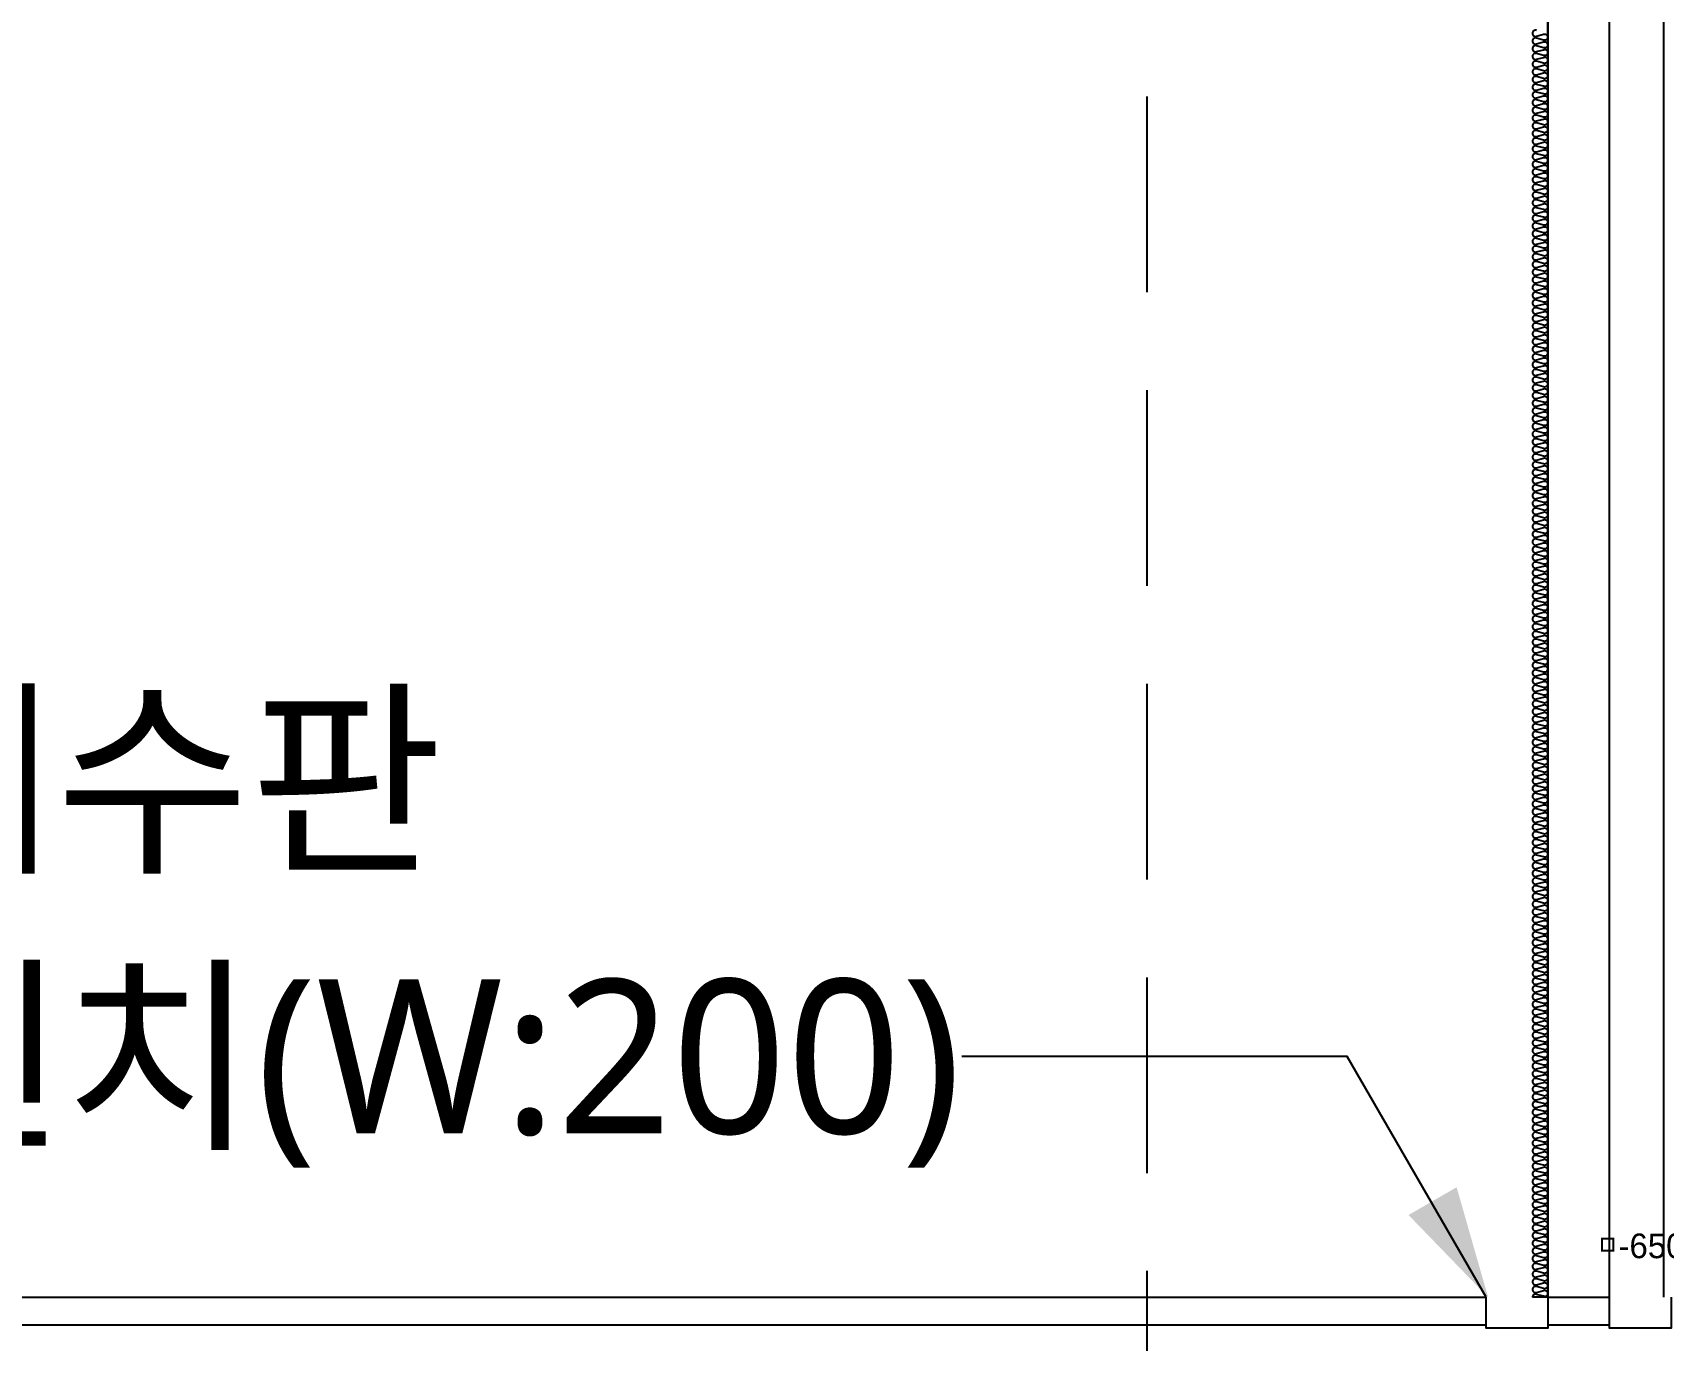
# Model space of a CAD drawing. Header units: millimetres. Extents: x 367092 to 767578, y 396038 to 811791.
# Drawn here: x 504600 to 509889, y 433011 to 437253 of the extents above; entities that cross this region are included whole.
import ezdxf
from ezdxf.enums import TextEntityAlignment as Align

# ---------------------------------------------------------------- set-up
doc = ezdxf.new("R2010")
doc.units = ezdxf.units.MM
doc.header["$LTSCALE"] = 100
doc.header["$MEASUREMENT"] = 0
doc.linetypes.add('HIDDEN', pattern=[9.525, 6.35, -3.175])
doc.layers.get('Defpoints').update_dxf_attribs({"color": 171, "linetype": 'CONTINUOUS'})
for name, color, linetype in [('ELE-6', 8, 'CONTINUOUS'), ('FIN', 8, 'CONTINUOUS'), ('FIN(패널-125글라스울)', 4, 'CONTINUOUS'), ('INSUL', 8, 'CONTINUOUS'), ('LED', 7, 'CONTINUOUS'), ('SYM', 7, 'CONTINUOUS'), ('TEXT(MIN)', 7, 'CONTINUOUS'), ('wire-meshes', 1, 'CONTINUOUS')]:
    doc.layers.add(name, color=color, linetype=linetype)
doc.styles.add('CGS', font='cgse', dxfattribs={"bigfont": 'cgs'})
doc.styles.add('나눔바른고딕', font='NanumBarunGothic.ttf')
doc.linetypes.add('X_LINE-ORI', pattern='A,3.5,-0.5,["X",Standard,S=0.5,R=0,X=-0.175,Y=-0.25],-0.5', length=4.5)

msp = doc.modelspace()

# ---------------------------------------------------------------- linework, layer by layer
at = {"layer": 'ELE-6', "ltscale": 10000}
msp.add_line((509888.8, 441251), (509888.8, 433151), dxfattribs=at)
msp.add_lwpolyline([(509513.8, 441251), (509513.8, 433151)], dxfattribs=at)
at = {"layer": 'FIN'}
for points in [[(492008.8, 433151), (509313.8, 433151)], [(509513.8, 433151), (509513.8, 433051), (509313.8, 433051), (509313.8, 433151)], [(509513.8, 433151), (509713.8, 433151)], [(509913.8, 433151), (509913.8, 433051), (509713.8, 433051), (509713.8, 433151)]]:
    msp.add_lwpolyline(points, dxfattribs=at)
at = {"layer": 'FIN(패널-125글라스울)', "ltscale": 0.1}
for points in [[(509513.8, 433151), (509513.8, 441251)], [(509713.8, 433151), (509713.8, 441251)]]:
    msp.add_lwpolyline(points, dxfattribs=at)
at = {"layer": 'INSUL', "ltscale": 10000}
msp.add_line((509513.8, 433151), (509463.8, 433151), dxfattribs=at)
msp.add_lwpolyline([(509477.4, 437260.3, 0.524856), (509463.8, 437251, 0.524856), (509477.4, 437241.6), (509500.3, 437247.8, -1.449198), (509500.3, 437229.1), (509477.4, 437235.3, 0.524856), (509463.8, 437226, 0.524856), (509477.4, 437216.6), (509500.3, 437222.8, -1.449198), (509500.3, 437204.1), (509477.4, 437210.3, 0.524856), (509463.8, 437201, 0.524856), (509477.4, 437191.6), (509500.3, 437197.8, -1.449198), (509500.3, 437179.1), (509477.4, 437185.3, 0.524856), (509463.8, 437176, 0.524856), (509477.4, 437166.6), (509500.3, 437172.8, -1.449198), (509500.3, 437154.1), (509477.4, 437160.3, 0.524856), (509463.8, 437151, 0.524856), (509477.4, 437141.6), (509500.3, 437147.8, -1.449198), (509500.3, 437129.1), (509477.4, 437135.3, 0.524856), (509463.8, 437126, 0.524856), (509477.4, 437116.6), (509500.3, 437122.8, -1.449198), (509500.3, 437104.1), (509477.4, 437110.3, 0.524856), (509463.8, 437101, 0.524856), (509477.4, 437091.6), (509500.3, 437097.8, -1.449198), (509500.3, 437079.1), (509477.4, 437085.3, 0.524856), (509463.8, 437076, 0.524856), (509477.4, 437066.6), (509500.3, 437072.8, -1.449198), (509500.3, 437054.1), (509477.4, 437060.3, 0.524856), (509463.8, 437051, 0.524856), (509477.4, 437041.6), (509500.3, 437047.8, -1.449198), (509500.3, 437029.1), (509477.4, 437035.3, 0.524856), (509463.8, 437026, 0.524856), (509477.4, 437016.6), (509500.3, 437022.8, -1.449198), (509500.3, 437004.1), (509477.4, 437010.3, 0.524856), (509463.8, 437001, 0.524856), (509477.4, 436991.6), (509500.3, 436997.8, -1.449198), (509500.3, 436979.1), (509477.4, 436985.3, 0.524856), (509463.8, 436976, 0.524856), (509477.4, 436966.6), (509500.3, 436972.8, -1.449198), (509500.3, 436954.1), (509477.4, 436960.3, 0.524856), (509463.8, 436951, 0.524856), (509477.4, 436941.6), (509500.3, 436947.8, -1.449198), (509500.3, 436929.1), (509477.4, 436935.3, 0.524856), (509463.8, 436926, 0.524856), (509477.4, 436916.6), (509500.3, 436922.8, -1.449198), (509500.3, 436904.1), (509477.4, 436910.3, 0.524856), (509463.8, 436901, 0.524856), (509477.4, 436891.6), (509500.3, 436897.8, -1.449198), (509500.3, 436879.1), (509477.4, 436885.3, 0.524856), (509463.8, 436876, 0.524856), (509477.4, 436866.6), (509500.3, 436872.8, -1.449198), (509500.3, 436854.1), (509477.4, 436860.3, 0.524856), (509463.8, 436851, 0.524856), (509477.4, 436841.6), (509500.3, 436847.8, -1.449198), (509500.3, 436829.1), (509477.4, 436835.3, 0.524856), (509463.8, 436826, 0.524856), (509477.4, 436816.6), (509500.3, 436822.8, -1.449198), (509500.3, 436804.1), (509477.4, 436810.3, 0.524856), (509463.8, 436801, 0.524856), (509477.4, 436791.6), (509500.3, 436797.8, -1.449198), (509500.3, 436779.1), (509477.4, 436785.3, 0.524856), (509463.8, 436776, 0.524856), (509477.4, 436766.6), (509500.3, 436772.8, -1.449198), (509500.3, 436754.1), (509477.4, 436760.3, 0.524856), (509463.8, 436751, 0.524856), (509477.4, 436741.6), (509500.3, 436747.8, -1.449198), (509500.3, 436729.1), (509477.4, 436735.3, 0.524856), (509463.8, 436726, 0.524856), (509477.4, 436716.6), (509500.3, 436722.8, -1.449198), (509500.3, 436704.1), (509477.4, 436710.3, 0.524856), (509463.8, 436701, 0.524856), (509477.4, 436691.6), (509500.3, 436697.8, -1.449198), (509500.3, 436679.1), (509477.4, 436685.3, 0.524856), (509463.8, 436676, 0.524856), (509477.4, 436666.6), (509500.3, 436672.8, -1.449198), (509500.3, 436654.1), (509477.4, 436660.3, 0.524856), (509463.8, 436651, 0.524856), (509477.4, 436641.6), (509500.3, 436647.8, -1.449198), (509500.3, 436629.1), (509477.4, 436635.3, 0.524856), (509463.8, 436626, 0.524856), (509477.4, 436616.6), (509500.3, 436622.8, -1.449198), (509500.3, 436604.1), (509477.4, 436610.3, 0.524856), (509463.8, 436601, 0.524856), (509477.4, 436591.6), (509500.3, 436597.8, -1.449198), (509500.3, 436579.1), (509477.4, 436585.3, 0.524856), (509463.8, 436576, 0.524856), (509477.4, 436566.6), (509500.3, 436572.8, -1.449198), (509500.3, 436554.1), (509477.4, 436560.3, 0.524856), (509463.8, 436551, 0.524856), (509477.4, 436541.6), (509500.3, 436547.8, -1.449198), (509500.3, 436529.1), (509477.4, 436535.3, 0.524856), (509463.8, 436526, 0.524856), (509477.4, 436516.6), (509500.3, 436522.8, -1.449198), (509500.3, 436504.1), (509477.4, 436510.3, 0.524856), (509463.8, 436501, 0.524856), (509477.4, 436491.6), (509500.3, 436497.8, -1.449198), (509500.3, 436479.1), (509477.4, 436485.3, 0.524856), (509463.8, 436476, 0.524856), (509477.4, 436466.6), (509500.3, 436472.8, -1.449198), (509500.3, 436454.1), (509477.4, 436460.3, 0.524856), (509463.8, 436451, 0.524856), (509477.4, 436441.6), (509500.3, 436447.8, -1.449198), (509500.3, 436429.1), (509477.4, 436435.3, 0.524856), (509463.8, 436426, 0.524856), (509477.4, 436416.6), (509500.3, 436422.8, -1.449198), (509500.3, 436404.1), (509477.4, 436410.3, 0.524856), (509463.8, 436401, 0.524856), (509477.4, 436391.6), (509500.3, 436397.8, -1.449198), (509500.3, 436379.1), (509477.4, 436385.3, 0.524856), (509463.8, 436376, 0.524856), (509477.4, 436366.6), (509500.3, 436372.8, -1.449198), (509500.3, 436354.1), (509477.4, 436360.3, 0.524856), (509463.8, 436351, 0.524856), (509477.4, 436341.6), (509500.3, 436347.8, -1.449198), (509500.3, 436329.1), (509477.4, 436335.3, 0.524856), (509463.8, 436326, 0.524856), (509477.4, 436316.6), (509500.3, 436322.8, -1.449198), (509500.3, 436304.1), (509477.4, 436310.3, 0.524856), (509463.8, 436301, 0.524856), (509477.4, 436291.6), (509500.3, 436297.8, -1.449198), (509500.3, 436279.1), (509477.4, 436285.3, 0.524856), (509463.8, 436276, 0.524856), (509477.4, 436266.6), (509500.3, 436272.8, -1.449198), (509500.3, 436254.1), (509477.4, 436260.3, 0.524856), (509463.8, 436251, 0.524856), (509477.4, 436241.6), (509500.3, 436247.8, -1.449198), (509500.3, 436229.1), (509477.4, 436235.3, 0.524856), (509463.8, 436226, 0.524856), (509477.4, 436216.6), (509500.3, 436222.8, -1.449198), (509500.3, 436204.1), (509477.4, 436210.3, 0.524856), (509463.8, 436201, 0.524856), (509477.4, 436191.6), (509500.3, 436197.8, -1.449198), (509500.3, 436179.1), (509477.4, 436185.3, 0.524856), (509463.8, 436176, 0.524856), (509477.4, 436166.6), (509500.3, 436172.8, -1.449198), (509500.3, 436154.1), (509477.4, 436160.3, 0.524856), (509463.8, 436151, 0.524856), (509477.4, 436141.6), (509500.3, 436147.8, -1.449198), (509500.3, 436129.1), (509477.4, 436135.3, 0.524856), (509463.8, 436126, 0.524856), (509477.4, 436116.6), (509500.3, 436122.8, -1.449198), (509500.3, 436104.1), (509477.4, 436110.3, 0.524856), (509463.8, 436101, 0.524856), (509477.4, 436091.6), (509500.3, 436097.8, -1.449198), (509500.3, 436079.1), (509477.4, 436085.3, 0.524856), (509463.8, 436076, 0.524856), (509477.4, 436066.6), (509500.3, 436072.8, -1.449198), (509500.3, 436054.1), (509477.4, 436060.3, 0.524856), (509463.8, 436051, 0.524856), (509477.4, 436041.6), (509500.3, 436047.8, -1.449198), (509500.3, 436029.1), (509477.4, 436035.3, 0.524856), (509463.8, 436026, 0.524856), (509477.4, 436016.6), (509500.3, 436022.8, -1.449198), (509500.3, 436004.1), (509477.4, 436010.3, 0.524856), (509463.8, 436001, 0.524856), (509477.4, 435991.6), (509500.3, 435997.8, -1.449198), (509500.3, 435979.1), (509477.4, 435985.3, 0.524856), (509463.8, 435976, 0.524856), (509477.4, 435966.6), (509500.3, 435972.8, -1.449198), (509500.3, 435954.1), (509477.4, 435960.3, 0.524856), (509463.8, 435951, 0.524856), (509477.4, 435941.6), (509500.3, 435947.8, -1.449198), (509500.3, 435929.1), (509477.4, 435935.3, 0.524856), (509463.8, 435926, 0.524856), (509477.4, 435916.6), (509500.3, 435922.8, -1.449198), (509500.3, 435904.1), (509477.4, 435910.3, 0.524856), (509463.8, 435901, 0.524856), (509477.4, 435891.6), (509500.3, 435897.8, -1.449198), (509500.3, 435879.1), (509477.4, 435885.3, 0.524856), (509463.8, 435876, 0.524856), (509477.4, 435866.6), (509500.3, 435872.8, -1.449198), (509500.3, 435854.1), (509477.4, 435860.3, 0.524856), (509463.8, 435851, 0.524856), (509477.4, 435841.6), (509500.3, 435847.8, -1.449198), (509500.3, 435829.1), (509477.4, 435835.3, 0.524856), (509463.8, 435826, 0.524856), (509477.4, 435816.6), (509500.3, 435822.8, -1.449198), (509500.3, 435804.1), (509477.4, 435810.3, 0.524856), (509463.8, 435801, 0.524856), (509477.4, 435791.6), (509500.3, 435797.8, -1.449198), (509500.3, 435779.1), (509477.4, 435785.3, 0.524856), (509463.8, 435776, 0.524856), (509477.4, 435766.6), (509500.3, 435772.8, -1.449198), (509500.3, 435754.1), (509477.4, 435760.3, 0.524856), (509463.8, 435751, 0.524856), (509477.4, 435741.6), (509500.3, 435747.8, -1.449198), (509500.3, 435729.1), (509477.4, 435735.3, 0.524856), (509463.8, 435726, 0.524856), (509477.4, 435716.6), (509500.3, 435722.8, -1.449198), (509500.3, 435704.1), (509477.4, 435710.3, 0.524856), (509463.8, 435701, 0.524856), (509477.4, 435691.6), (509500.3, 435697.8, -1.449198), (509500.3, 435679.1), (509477.4, 435685.3, 0.524856), (509463.8, 435676, 0.524856), (509477.4, 435666.6), (509500.3, 435672.8, -1.449198), (509500.3, 435654.1), (509477.4, 435660.3, 0.524856), (509463.8, 435651, 0.524856), (509477.4, 435641.6), (509500.3, 435647.8, -1.449198), (509500.3, 435629.1), (509477.4, 435635.3, 0.524856), (509463.8, 435626, 0.524856), (509477.4, 435616.6), (509500.3, 435622.8, -1.449198), (509500.3, 435604.1), (509477.4, 435610.3, 0.524856), (509463.8, 435601, 0.524856), (509477.4, 435591.6), (509500.3, 435597.8, -1.449198), (509500.3, 435579.1), (509477.4, 435585.3, 0.524856), (509463.8, 435576, 0.524856), (509477.4, 435566.6), (509500.3, 435572.8, -1.449198), (509500.3, 435554.1), (509477.4, 435560.3, 0.524856), (509463.8, 435551, 0.524856), (509477.4, 435541.6), (509500.3, 435547.8, -1.449198), (509500.3, 435529.1), (509477.4, 435535.3, 0.524856), (509463.8, 435526, 0.524856), (509477.4, 435516.6), (509500.3, 435522.8, -1.449198), (509500.3, 435504.1), (509477.4, 435510.3, 0.524856), (509463.8, 435501, 0.524856), (509477.4, 435491.6), (509500.3, 435497.8, -1.449198), (509500.3, 435479.1), (509477.4, 435485.3, 0.524856), (509463.8, 435476, 0.524856), (509477.4, 435466.6), (509500.3, 435472.8, -1.449198), (509500.3, 435454.1), (509477.4, 435460.3, 0.524856), (509463.8, 435451, 0.524856), (509477.4, 435441.6), (509500.3, 435447.8, -1.449198), (509500.3, 435429.1), (509477.4, 435435.3, 0.524856), (509463.8, 435426, 0.524856), (509477.4, 435416.6), (509500.3, 435422.8, -1.449198), (509500.3, 435404.1), (509477.4, 435410.3, 0.524856), (509463.8, 435401, 0.524856), (509477.4, 435391.6), (509500.3, 435397.8, -1.449198), (509500.3, 435379.1), (509477.4, 435385.3, 0.524856), (509463.8, 435376, 0.524856), (509477.4, 435366.6), (509500.3, 435372.8, -1.449198), (509500.3, 435354.1), (509477.4, 435360.3, 0.524856), (509463.8, 435351, 0.524856), (509477.4, 435341.6), (509500.3, 435347.8, -1.449198), (509500.3, 435329.1), (509477.4, 435335.3, 0.524856), (509463.8, 435326, 0.524856), (509477.4, 435316.6), (509500.3, 435322.8, -1.449198), (509500.3, 435304.1), (509477.4, 435310.3, 0.524856), (509463.8, 435301, 0.524856), (509477.4, 435291.6), (509500.3, 435297.8, -1.449198), (509500.3, 435279.1), (509477.4, 435285.3, 0.524856), (509463.8, 435276, 0.524856), (509477.4, 435266.6), (509500.3, 435272.8, -1.449198), (509500.3, 435254.1), (509477.4, 435260.3, 0.524856), (509463.8, 435251, 0.524856), (509477.4, 435241.6), (509500.3, 435247.8, -1.449198), (509500.3, 435229.1), (509477.4, 435235.3, 0.524856), (509463.8, 435226, 0.524856), (509477.4, 435216.6), (509500.3, 435222.8, -1.449198), (509500.3, 435204.1), (509477.4, 435210.3, 0.524856), (509463.8, 435201, 0.524856), (509477.4, 435191.6), (509500.3, 435197.8, -1.449198), (509500.3, 435179.1), (509477.4, 435185.3, 0.524856), (509463.8, 435176, 0.524856), (509477.4, 435166.6), (509500.3, 435172.8, -1.449198), (509500.3, 435154.1), (509477.4, 435160.3, 0.524856), (509463.8, 435151, 0.524856), (509477.4, 435141.6), (509500.3, 435147.8, -1.449198), (509500.3, 435129.1), (509477.4, 435135.3, 0.524856), (509463.8, 435126, 0.524856), (509477.4, 435116.6), (509500.3, 435122.8, -1.449198), (509500.3, 435104.1), (509477.4, 435110.3, 0.524856), (509463.8, 435101, 0.524856), (509477.4, 435091.6), (509500.3, 435097.8, -1.449198), (509500.3, 435079.1), (509477.4, 435085.3, 0.524856), (509463.8, 435076, 0.524856), (509477.4, 435066.6), (509500.3, 435072.8, -1.449198), (509500.3, 435054.1), (509477.4, 435060.3, 0.524856), (509463.8, 435051, 0.524856), (509477.4, 435041.6), (509500.3, 435047.8, -1.449198), (509500.3, 435029.1), (509477.4, 435035.3, 0.524856), (509463.8, 435026, 0.524856), (509477.4, 435016.6), (509500.3, 435022.8, -1.449198), (509500.3, 435004.1), (509477.4, 435010.3, 0.524856), (509463.8, 435001, 0.524856), (509477.4, 434991.6), (509500.3, 434997.8, -1.449198), (509500.3, 434979.1), (509477.4, 434985.3, 0.524856), (509463.8, 434976, 0.524856), (509477.4, 434966.6), (509500.3, 434972.8, -1.449198), (509500.3, 434954.1), (509477.4, 434960.3, 0.524856), (509463.8, 434951, 0.524856), (509477.4, 434941.6), (509500.3, 434947.8, -1.449198), (509500.3, 434929.1), (509477.4, 434935.3, 0.524856), (509463.8, 434926, 0.524856), (509477.4, 434916.6), (509500.3, 434922.8, -1.449198), (509500.3, 434904.1), (509477.4, 434910.3, 0.524856), (509463.8, 434901, 0.524856), (509477.4, 434891.6), (509500.3, 434897.8, -1.449198), (509500.3, 434879.1), (509477.4, 434885.3, 0.524856), (509463.8, 434876, 0.524856), (509477.4, 434866.6), (509500.3, 434872.8, -1.449198), (509500.3, 434854.1), (509477.4, 434860.3, 0.524856), (509463.8, 434851, 0.524856), (509477.4, 434841.6), (509500.3, 434847.8, -1.449198), (509500.3, 434829.1), (509477.4, 434835.3, 0.524856), (509463.8, 434826, 0.524856), (509477.4, 434816.6), (509500.3, 434822.8, -1.449198), (509500.3, 434804.1), (509477.4, 434810.3, 0.524856), (509463.8, 434801, 0.524856), (509477.4, 434791.6), (509500.3, 434797.8, -1.449198), (509500.3, 434779.1), (509477.4, 434785.3, 0.524856), (509463.8, 434776, 0.524856), (509477.4, 434766.6), (509500.3, 434772.8, -1.449198), (509500.3, 434754.1), (509477.4, 434760.3, 0.524856), (509463.8, 434751, 0.524856), (509477.4, 434741.6), (509500.3, 434747.8, -1.449198), (509500.3, 434729.1), (509477.4, 434735.3, 0.524856), (509463.8, 434726, 0.524856), (509477.4, 434716.6), (509500.3, 434722.8, -1.449198), (509500.3, 434704.1), (509477.4, 434710.3, 0.524856), (509463.8, 434701, 0.524856), (509477.4, 434691.6), (509500.3, 434697.8, -1.449198), (509500.3, 434679.1), (509477.4, 434685.3, 0.524856), (509463.8, 434676, 0.524856), (509477.4, 434666.6), (509500.3, 434672.8, -1.449198), (509500.3, 434654.1), (509477.4, 434660.3, 0.524856), (509463.8, 434651, 0.524856), (509477.4, 434641.6), (509500.3, 434647.8, -1.449198), (509500.3, 434629.1), (509477.4, 434635.3, 0.524856), (509463.8, 434626, 0.524856), (509477.4, 434616.6), (509500.3, 434622.8, -1.449198), (509500.3, 434604.1), (509477.4, 434610.3, 0.524856), (509463.8, 434601, 0.524856), (509477.4, 434591.6), (509500.3, 434597.8, -1.449198), (509500.3, 434579.1), (509477.4, 434585.3, 0.524856), (509463.8, 434576, 0.524856), (509477.4, 434566.6), (509500.3, 434572.8, -1.449198), (509500.3, 434554.1), (509477.4, 434560.3, 0.524856), (509463.8, 434551, 0.524856), (509477.4, 434541.6), (509500.3, 434547.8, -1.449198), (509500.3, 434529.1), (509477.4, 434535.3, 0.524856), (509463.8, 434526, 0.524856), (509477.4, 434516.6), (509500.3, 434522.8, -1.449198), (509500.3, 434504.1), (509477.4, 434510.3, 0.524856), (509463.8, 434501, 0.524856), (509477.4, 434491.6), (509500.3, 434497.8, -1.449198), (509500.3, 434479.1), (509477.4, 434485.3, 0.524856), (509463.8, 434476, 0.524856), (509477.4, 434466.6), (509500.3, 434472.8, -1.449198), (509500.3, 434454.1), (509477.4, 434460.3, 0.524856), (509463.8, 434451, 0.524856), (509477.4, 434441.6), (509500.3, 434447.8, -1.449198), (509500.3, 434429.1), (509477.4, 434435.3, 0.524856), (509463.8, 434426, 0.524856), (509477.4, 434416.6), (509500.3, 434422.8, -1.449198), (509500.3, 434404.1), (509477.4, 434410.3, 0.524856), (509463.8, 434401, 0.524856), (509477.4, 434391.6), (509500.3, 434397.8, -1.449198), (509500.3, 434379.1), (509477.4, 434385.3, 0.524856), (509463.8, 434376, 0.524856), (509477.4, 434366.6), (509500.3, 434372.8, -1.449198), (509500.3, 434354.1), (509477.4, 434360.3, 0.524856), (509463.8, 434351, 0.524856), (509477.4, 434341.6), (509500.3, 434347.8, -1.449198), (509500.3, 434329.1), (509477.4, 434335.3, 0.524856), (509463.8, 434326, 0.524856), (509477.4, 434316.6), (509500.3, 434322.8, -1.449198), (509500.3, 434304.1), (509477.4, 434310.3, 0.524856), (509463.8, 434301, 0.524856), (509477.4, 434291.6), (509500.3, 434297.8, -1.449198), (509500.3, 434279.1), (509477.4, 434285.3, 0.524856), (509463.8, 434276, 0.524856), (509477.4, 434266.6), (509500.3, 434272.8, -1.449198), (509500.3, 434254.1), (509477.4, 434260.3, 0.524856), (509463.8, 434251, 0.524856), (509477.4, 434241.6), (509500.3, 434247.8, -1.449198), (509500.3, 434229.1), (509477.4, 434235.3, 0.524856), (509463.8, 434226, 0.524856), (509477.4, 434216.6), (509500.3, 434222.8, -1.449198), (509500.3, 434204.1), (509477.4, 434210.3, 0.524856), (509463.8, 434201, 0.524856), (509477.4, 434191.6), (509500.3, 434197.8, -1.449198), (509500.3, 434179.1), (509477.4, 434185.3, 0.524856), (509463.8, 434176, 0.524856), (509477.4, 434166.6), (509500.3, 434172.8, -1.449198), (509500.3, 434154.1), (509477.4, 434160.3, 0.524856), (509463.8, 434151, 0.524856), (509477.4, 434141.6), (509500.3, 434147.8, -1.449198), (509500.3, 434129.1), (509477.4, 434135.3, 0.524856), (509463.8, 434126, 0.524856), (509477.4, 434116.6), (509500.3, 434122.8, -1.449198), (509500.3, 434104.1), (509477.4, 434110.3, 0.524856), (509463.8, 434101, 0.524856), (509477.4, 434091.6), (509500.3, 434097.8, -1.449198), (509500.3, 434079.1), (509477.4, 434085.3, 0.524856), (509463.8, 434076, 0.524856), (509477.4, 434066.6), (509500.3, 434072.8, -1.449198), (509500.3, 434054.1), (509477.4, 434060.3, 0.524856), (509463.8, 434051, 0.524856), (509477.4, 434041.6), (509500.3, 434047.8, -1.449198), (509500.3, 434029.1), (509477.4, 434035.3, 0.524856), (509463.8, 434026, 0.524856), (509477.4, 434016.6), (509500.3, 434022.8, -1.449198), (509500.3, 434004.1), (509477.4, 434010.3, 0.524856), (509463.8, 434001, 0.524856), (509477.4, 433991.6), (509500.3, 433997.8, -1.449198), (509500.3, 433979.1), (509477.4, 433985.3, 0.524856), (509463.8, 433976, 0.524856), (509477.4, 433966.6), (509500.3, 433972.8, -1.449198), (509500.3, 433954.1), (509477.4, 433960.3, 0.524856), (509463.8, 433951, 0.524856), (509477.4, 433941.6), (509500.3, 433947.8, -1.449198), (509500.3, 433929.1), (509477.4, 433935.3, 0.524856), (509463.8, 433926, 0.524856), (509477.4, 433916.6), (509500.3, 433922.8, -1.449198), (509500.3, 433904.1), (509477.4, 433910.3, 0.524856), (509463.8, 433901, 0.524856), (509477.4, 433891.6), (509500.3, 433897.8, -1.449198), (509500.3, 433879.1), (509477.4, 433885.3, 0.524856), (509463.8, 433876, 0.524856), (509477.4, 433866.6), (509500.3, 433872.8, -1.449198), (509500.3, 433854.1), (509477.4, 433860.3, 0.524856), (509463.8, 433851, 0.524856), (509477.4, 433841.6), (509500.3, 433847.8, -1.449198), (509500.3, 433829.1), (509477.4, 433835.3, 0.524856), (509463.8, 433826, 0.524856), (509477.4, 433816.6), (509500.3, 433822.8, -1.449198), (509500.3, 433804.1), (509477.4, 433810.3, 0.524856), (509463.8, 433801, 0.524856), (509477.4, 433791.6), (509500.3, 433797.8, -1.449198), (509500.3, 433779.1), (509477.4, 433785.3, 0.524856), (509463.8, 433776, 0.524856), (509477.4, 433766.6), (509500.3, 433772.8, -1.449198), (509500.3, 433754.1), (509477.4, 433760.3, 0.524856), (509463.8, 433751, 0.524856), (509477.4, 433741.6), (509500.3, 433747.8, -1.449198), (509500.3, 433729.1), (509477.4, 433735.3, 0.524856), (509463.8, 433726, 0.524856), (509477.4, 433716.6), (509500.3, 433722.8, -1.449198), (509500.3, 433704.1), (509477.4, 433710.3, 0.524856), (509463.8, 433701, 0.524856), (509477.4, 433691.6), (509500.3, 433697.8, -1.449198), (509500.3, 433679.1), (509477.4, 433685.3, 0.524856), (509463.8, 433676, 0.524856), (509477.4, 433666.6), (509500.3, 433672.8, -1.449198), (509500.3, 433654.1), (509477.4, 433660.3, 0.524856), (509463.8, 433651, 0.524856), (509477.4, 433641.6), (509500.3, 433647.8, -1.449198), (509500.3, 433629.1), (509477.4, 433635.3, 0.524856), (509463.8, 433626, 0.524856), (509477.4, 433616.6), (509500.3, 433622.8, -1.449198), (509500.3, 433604.1), (509477.4, 433610.3, 0.524856), (509463.8, 433601, 0.524856), (509477.4, 433591.6), (509500.3, 433597.8, -1.449198), (509500.3, 433579.1), (509477.4, 433585.3, 0.524856), (509463.8, 433576, 0.524856), (509477.4, 433566.6), (509500.3, 433572.8, -1.449198), (509500.3, 433554.1), (509477.4, 433560.3, 0.524856), (509463.8, 433551, 0.524856), (509477.4, 433541.6), (509500.3, 433547.8, -1.449198), (509500.3, 433529.1), (509477.4, 433535.3, 0.524856), (509463.8, 433526, 0.524856), (509477.4, 433516.6), (509500.3, 433522.8, -1.449198), (509500.3, 433504.1), (509477.4, 433510.3, 0.524856), (509463.8, 433501, 0.524856), (509477.4, 433491.6), (509500.3, 433497.8, -1.449198), (509500.3, 433479.1), (509477.4, 433485.3, 0.524856), (509463.8, 433476, 0.524856), (509477.4, 433466.6), (509500.3, 433472.8, -1.449198), (509500.3, 433454.1), (509477.4, 433460.3, 0.524856), (509463.8, 433451, 0.524856), (509477.4, 433441.6), (509500.3, 433447.8, -1.449198), (509500.3, 433429.1), (509477.4, 433435.3, 0.524856), (509463.8, 433426, 0.524856), (509477.4, 433416.6), (509500.3, 433422.8, -1.449198), (509500.3, 433404.1), (509477.4, 433410.3, 0.524856), (509463.8, 433401, 0.524856), (509477.4, 433391.6), (509500.3, 433397.8, -1.449198), (509500.3, 433379.1), (509477.4, 433385.3, 0.524856), (509463.8, 433376, 0.524856), (509477.4, 433366.6), (509500.3, 433372.8, -1.449198), (509500.3, 433354.1), (509477.4, 433360.3, 0.524856), (509463.8, 433351, 0.524856), (509477.4, 433341.6), (509500.3, 433347.8, -1.449198), (509500.3, 433329.1), (509477.4, 433335.3, 0.524856), (509463.8, 433326, 0.524856), (509477.4, 433316.6), (509500.3, 433322.8, -1.449198), (509500.3, 433304.1), (509477.4, 433310.3, 0.524856), (509463.8, 433301, 0.524856), (509477.4, 433291.6), (509500.3, 433297.8, -1.449198), (509500.3, 433279.1), (509477.4, 433285.3, 0.524856), (509463.8, 433276, 0.524856), (509477.4, 433266.6), (509500.3, 433272.8, -1.449198), (509500.3, 433254.1), (509477.4, 433260.3, 0.524856), (509463.8, 433251, 0.524856), (509477.4, 433241.6), (509500.3, 433247.8, -1.449198), (509500.3, 433229.1), (509477.4, 433235.3, 0.524856), (509463.8, 433226, 0.524856), (509477.4, 433216.6), (509500.3, 433222.8, -1.449198), (509500.3, 433204.1), (509477.4, 433210.3, 0.524856), (509463.8, 433201, 0.524856), (509477.4, 433191.6), (509500.3, 433197.8, -1.449198), (509500.3, 433179.1), (509477.4, 433185.3, 0.524856), (509463.8, 433176, 0.524856), (509477.4, 433166.6), (509500.3, 433172.8, -1.449198), (509500.3, 433154.1), (509477.4, 433160.3, 0.524856), (509463.8, 433151)], format="xyb", dxfattribs=at)
at = {"layer": 'LED'}
msp.add_lwpolyline([(509314.3, 433151), (508863.2, 433932.2), (507613.2, 433932.2)], dxfattribs=at)
msp.add_solid([(509320.3, 433151), (509218.2, 433507.7), (509062.3, 433417.7)], dxfattribs=at)
at = {"layer": 'SYM', "linetype": 'HIDDEN'}
msp.add_lwpolyline([(508213.8, 499911.1), (508213.8, 418443.5)], dxfattribs=at)
at = {"layer": 'wire-meshes', "linetype": 'X_LINE-ORI', "ltscale": 0.4}
for points in [[(492008.8, 433061), (509313.8, 433061)], [(509513.8, 433061), (509713.8, 433061)]]:
    msp.add_lwpolyline(points, dxfattribs=at)

# ---------------------------------------------------------------- texts
at = {"layer": 'Defpoints', "style": 'CGS'}
msp.add_text('ㅁ-650x650x12', height=80, dxfattribs=at).set_placement((510017.4, 433253.6), align=Align.BOTTOM_CENTER)
at = {"layer": 'TEXT(MIN)', "style": '나눔바른고딕'}
msp.add_text('침투성방수 / THK70 배수판', height=500, dxfattribs=at).set_placement((498167.7, 434828), align=Align.MIDDLE_LEFT)
msp.add_text('오픈트렌치(W:200)', height=500, dxfattribs=at).set_placement((507613.2, 433932.2), align=Align.MIDDLE_RIGHT)

doc.saveas('drawing.dxf')
